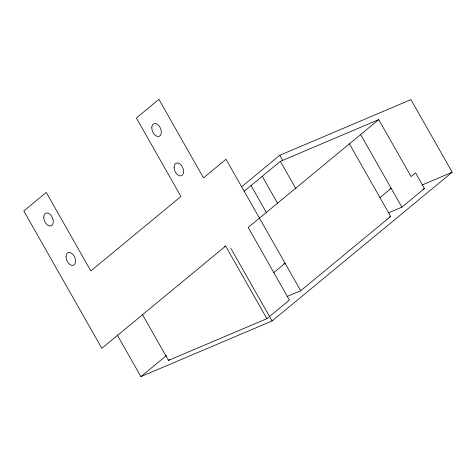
<?xml version="1.0" encoding="UTF-8"?>
<svg xmlns="http://www.w3.org/2000/svg" width="476" height="476" viewBox="0 0 476 476"><rect width="100%" height="100%" fill="white"/><g stroke="black" fill="none" stroke-linecap="round" stroke-linejoin="round"><path stroke-width="0.71" d="M241.463 186.913L279.775 155.271L410.955 99.621L452.2 172.223L272.099 320.973L140.914 376.623L117.191 334.866M244.152 191.251L280.34 161.364L378.729 119.625L411.08 176.566L415.578 172.847L424.473 188.508L401.887 207.167L388.22 212.962M142.217 314.148L168.498 360.403L266.887 318.664L225.642 246.062L101.828 348.325L23.8 210.969L46.249 192.435L90.833 270.921L180.951 196.487L136.362 118L158.919 99.377L203.502 177.863L226.017 159.27L300.701 290.735L287.034 296.53M378.729 119.625L248.204 227.433L289.396 300.076L266.887 318.664M140.914 376.623L166.642 355.376M273.789 272.605L285.094 263.264L283.732 263.847M168.498 360.403L169.623 359.475M379.961 197.6L391.183 188.329L389.814 188.907M300.701 290.735L390.659 216.437L349.42 143.835M224.273 246.645L225.642 246.062M422.135 184.974L452.2 172.223M423.11 189.085L424.473 188.508M389.297 217.014L390.659 216.437M360.641 134.565L401.887 207.167M279.775 155.271L282.69 160.412M280.34 161.364L295.971 188.877M262.252 176.304L277.526 203.187M251.03 185.575L266.304 212.457M230.854 248.371L272.099 320.973M43.756 217.282A6.842 4.272 67 0 0 50.867 225.886A6.842 4.272 67 0 0 50.908 215.259A6.842 4.272 67 0 0 43.756 217.282M66.045 256.737A6.842 4.272 67 0 0 73.149 265.334A6.842 4.272 67 0 0 73.191 254.708A6.842 4.272 67 0 0 66.045 256.737M151.808 127.806A6.842 4.272 67 0 0 158.919 136.404A6.842 4.272 67 0 0 158.96 125.777A6.842 4.272 67 0 0 151.808 127.806M174.097 167.255A6.842 4.272 67 0 0 181.201 175.852A6.842 4.272 67 0 0 181.243 165.226A6.842 4.272 67 0 0 174.097 167.255"/></g></svg>
